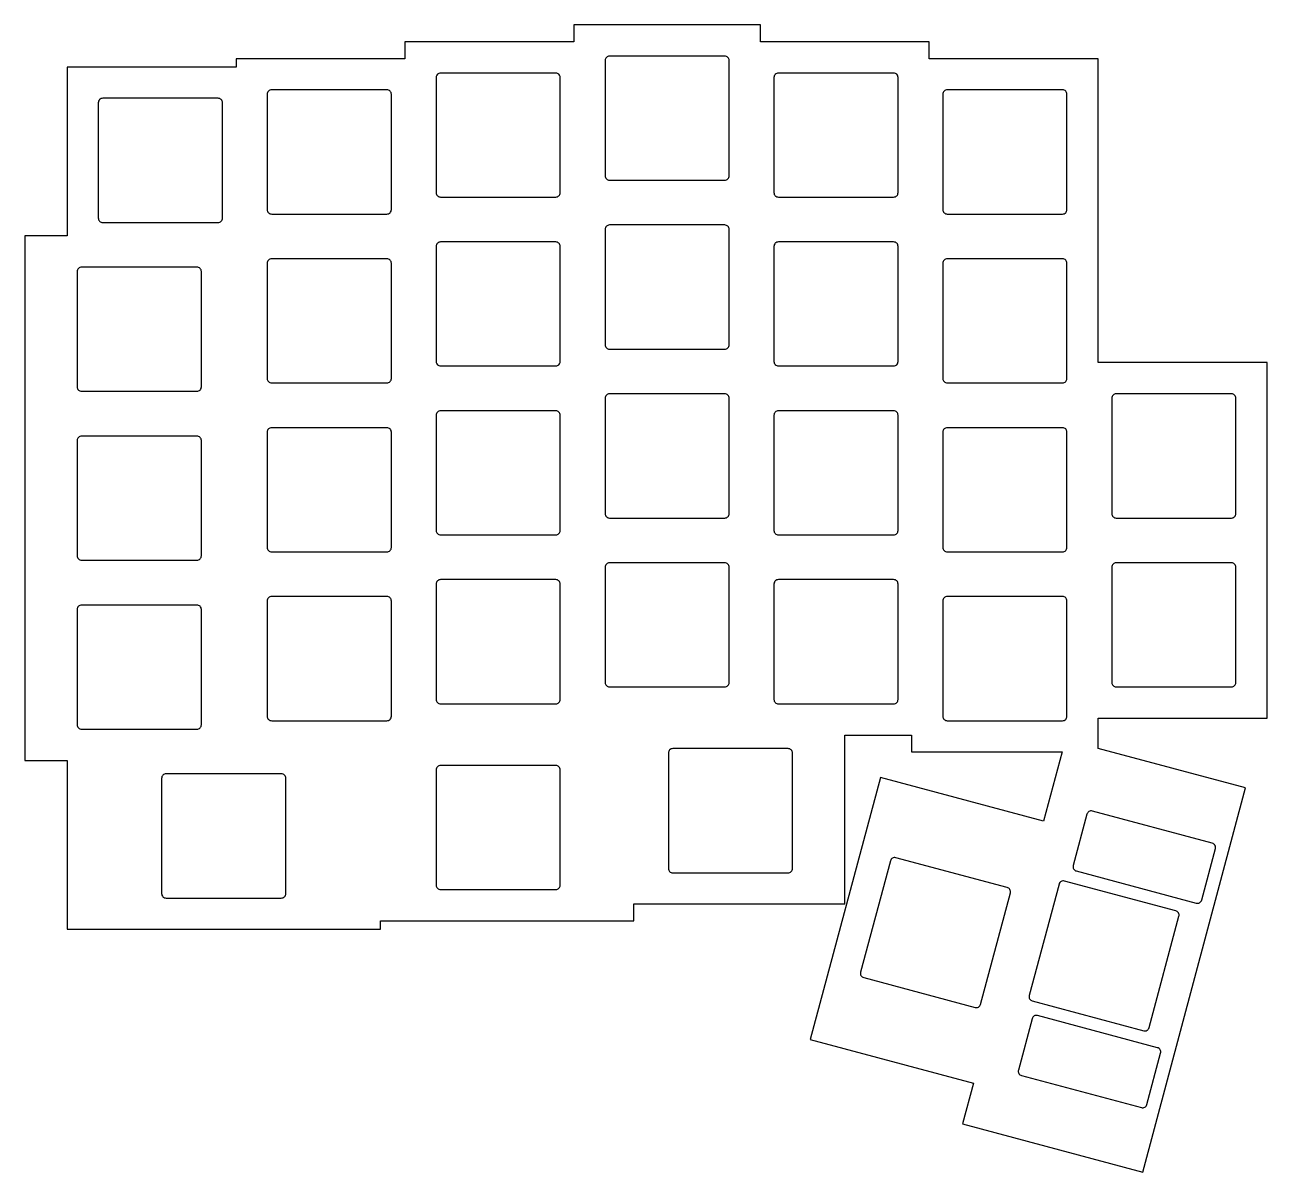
# Model space of a CAD drawing. Header units: metres. Extents: x -72 to 68, y -119 to 11.
import ezdxf

# ---------------------------------------------------------------- set-up
doc = ezdxf.new("R2010")
doc.units = ezdxf.units.M

msp = doc.modelspace()

# ---------------------------------------------------------------- linework, layer by layer
at = {"linetype": 'CONTINUOUS'}
for points in [[(-7, -6.5, 0.414214), (-6.5, -7), (6.5, -7, 0.414214), (7, -6.5), (7, 6.5, 0.414214), (6.5, 7), (-6.5, 7, 0.414214), (-7, 6.5)], [(-26.05, -8.4, 0.414214), (-25.55, -8.9), (-12.55, -8.9, 0.414214), (-12.05, -8.4), (-12.05, 4.59, 0.414214), (-12.55, 5.09), (-25.55, 5.09, 0.414214), (-26.05, 4.59)], [(12.05, -8.4, 0.414214), (12.55, -8.9), (25.55, -8.9, 0.414214), (26.05, -8.4), (26.05, 4.59, 0.414214), (25.55, 5.09), (12.55, 5.09, 0.414214), (12.05, 4.59)], [(-45.1, -10.31, 0.414214), (-44.6, -10.81), (-31.6, -10.81, 0.414214), (-31.1, -10.31), (-31.1, 2.69, 0.414214), (-31.6, 3.19), (-44.6, 3.19, 0.414214), (-45.1, 2.69)], [(31.1, -10.31, 0.414214), (31.6, -10.81), (44.6, -10.81, 0.414214), (45.1, -10.31), (45.1, 2.69, 0.414214), (44.6, 3.19), (31.6, 3.19, 0.414214), (31.1, 2.69)], [(-64.15, -11.26, 0.414214), (-63.65, -11.76), (-50.65, -11.76, 0.414214), (-50.15, -11.26), (-50.15, 1.74, 0.414214), (-50.65, 2.24), (-63.65, 2.24, 0.414214), (-64.15, 1.74)], [(-7, -25.55, 0.414214), (-6.5, -26.05), (6.5, -26.05, 0.414214), (7, -25.55), (7, -12.55, 0.414214), (6.5, -12.05), (-6.5, -12.05, 0.414214), (-7, -12.55)], [(-26.05, -27.45, 0.414214), (-25.55, -27.95), (-12.55, -27.95, 0.414214), (-12.05, -27.45), (-12.05, -14.46, 0.414214), (-12.55, -13.96), (-25.55, -13.96, 0.414214), (-26.05, -14.46)], [(12.05, -27.45, 0.414214), (12.55, -27.95), (25.55, -27.95, 0.414214), (26.05, -27.45), (26.05, -14.46, 0.414214), (25.55, -13.96), (12.55, -13.96, 0.414214), (12.05, -14.46)], [(-66.53, -30.31, 0.414214), (-66.03, -30.81), (-53.03, -30.81, 0.414214), (-52.53, -30.31), (-52.53, -17.31, 0.414214), (-53.03, -16.81), (-66.03, -16.81, 0.414214), (-66.53, -17.31)], [(-45.1, -29.36, 0.414214), (-44.6, -29.86), (-31.6, -29.86, 0.414214), (-31.1, -29.36), (-31.1, -16.36, 0.414214), (-31.6, -15.86), (-44.6, -15.86, 0.414214), (-45.1, -16.36)], [(31.1, -29.36, 0.414214), (31.6, -29.86), (44.6, -29.86, 0.414214), (45.1, -29.36), (45.1, -16.36, 0.414214), (44.6, -15.86), (31.6, -15.86, 0.414214), (31.1, -16.36)], [(-7, -44.6, 0.414214), (-6.5, -45.1), (6.5, -45.1, 0.414214), (7, -44.6), (7, -31.6, 0.414214), (6.5, -31.1), (-6.5, -31.1, 0.414214), (-7, -31.6)], [(50.15, -44.6, 0.414214), (50.65, -45.1), (63.65, -45.1, 0.414214), (64.15, -44.6), (64.15, -31.6, 0.414214), (63.65, -31.1), (50.65, -31.1, 0.414214), (50.15, -31.6)], [(-26.05, -46.51, 0.414214), (-25.55, -47.01), (-12.55, -47.01, 0.414214), (-12.05, -46.51), (-12.05, -33.51, 0.414214), (-12.55, -33.01), (-25.55, -33.01, 0.414214), (-26.05, -33.51)], [(12.05, -46.51, 0.414214), (12.55, -47.01), (25.55, -47.01, 0.414214), (26.05, -46.51), (26.05, -33.51, 0.414214), (25.55, -33.01), (12.55, -33.01, 0.414214), (12.05, -33.51)], [(-45.1, -48.41, 0.414214), (-44.6, -48.91), (-31.6, -48.91, 0.414214), (-31.1, -48.41), (-31.1, -35.41, 0.414214), (-31.6, -34.91), (-44.6, -34.91, 0.414214), (-45.1, -35.41)], [(31.1, -48.41, 0.414214), (31.6, -48.91), (44.6, -48.91, 0.414214), (45.1, -48.41), (45.1, -35.41, 0.414214), (44.6, -34.91), (31.6, -34.91, 0.414214), (31.1, -35.41)], [(-66.53, -49.36, 0.414214), (-66.03, -49.86), (-53.03, -49.86, 0.414214), (-52.53, -49.36), (-52.53, -36.36, 0.414214), (-53.03, -35.86), (-66.03, -35.86, 0.414214), (-66.53, -36.36)], [(-7, -63.65, 0.414214), (-6.5, -64.15), (6.5, -64.15, 0.414214), (7, -63.65), (7, -50.65, 0.414214), (6.5, -50.15), (-6.5, -50.15, 0.414214), (-7, -50.65)], [(50.15, -63.65, 0.414214), (50.65, -64.15), (63.65, -64.15, 0.414214), (64.15, -63.65), (64.15, -50.65, 0.414214), (63.65, -50.15), (50.65, -50.15, 0.414214), (50.15, -50.65)], [(-26.05, -65.56, 0.414214), (-25.55, -66.06), (-12.55, -66.06, 0.414214), (-12.05, -65.56), (-12.05, -52.55, 0.414214), (-12.55, -52.05), (-25.55, -52.05, 0.414214), (-26.05, -52.55)], [(12.05, -65.56, 0.414214), (12.55, -66.06), (25.55, -66.06, 0.414214), (26.05, -65.56), (26.05, -52.55, 0.414214), (25.55, -52.05), (12.55, -52.05, 0.414214), (12.05, -52.55)], [(-45.1, -67.46, 0.414214), (-44.6, -67.96), (-31.6, -67.96, 0.414214), (-31.1, -67.46), (-31.1, -54.46, 0.414214), (-31.6, -53.96), (-44.6, -53.96, 0.414214), (-45.1, -54.46)], [(31.1, -67.46, 0.414214), (31.6, -67.96), (44.6, -67.96, 0.414214), (45.1, -67.46), (45.1, -54.46, 0.414214), (44.6, -53.96), (31.6, -53.96, 0.414214), (31.1, -54.46)], [(-66.53, -68.41, 0.414214), (-66.03, -68.91), (-53.03, -68.91, 0.414214), (-52.53, -68.41), (-52.53, -55.41, 0.414214), (-53.03, -54.91), (-66.03, -54.91, 0.414214), (-66.53, -55.41)], [(0.14, -84.61, 0.414214), (0.64, -85.11), (13.64, -85.11, 0.414214), (14.14, -84.61), (14.14, -71.61, 0.414214), (13.64, -71.11), (0.64, -71.11, 0.414214), (0.14, -71.61)], [(-57.01, -87.46, 0.414214), (-56.51, -87.96), (-43.51, -87.96, 0.414214), (-43.01, -87.46), (-43.01, -74.46, 0.414214), (-43.51, -73.96), (-56.51, -73.96, 0.414214), (-57.01, -74.46)], [(-26.05, -86.51, 0.414214), (-25.55, -87.01), (-12.55, -87.01, 0.414214), (-12.05, -86.51), (-12.05, -73.51, 0.414214), (-12.55, -73.01), (-25.55, -73.01, 0.414214), (-26.05, -73.51)], [(59.67, -88.54, 0.414214), (60.29, -88.18), (61.84, -82.39, 0.414214), (61.49, -81.78), (47.96, -78.15, 0.414214), (47.35, -78.51), (45.8, -84.3, 0.414214), (46.15, -84.91)], [(34.73, -100.3, 0.414214), (35.34, -99.95), (38.71, -87.39, 0.414214), (38.35, -86.78), (25.8, -83.41, 0.414214), (25.18, -83.77), (21.82, -96.32, 0.414214), (22.17, -96.94)], [(53.75, -102.93, 0.414214), (54.36, -102.58), (57.72, -90.02, 0.414214), (57.37, -89.41), (44.81, -86.04, 0.414214), (44.2, -86.4), (40.84, -98.95, 0.414214), (41.19, -99.57)], [(53.49, -111.6, 0.414214), (54.11, -111.25), (55.66, -105.45, 0.414214), (55.31, -104.84), (41.78, -101.21, 0.414214), (41.17, -101.57), (39.62, -107.36, 0.414214), (39.97, -107.98)]]:
    msp.add_lwpolyline(points, format="xyb", close=True, dxfattribs=at)
at = {"layer": 'OUTLINE'}
msp.add_lwpolyline([(-72.44, -72.44), (-67.67, -72.44), (-67.67, -91.49), (-32.34, -91.49), (-32.34, -90.53), (-3.76, -90.53), (-3.76, -88.63), (20.05, -88.63), (20.05, -69.58), (27.57, -69.58), (27.57, -71.48), (44.55, -71.48), (42.45, -79.3), (24.05, -74.37), (16.14, -103.9), (34.54, -108.83), (33.31, -113.43), (53.64, -118.88), (65.25, -75.54), (48.62, -71.09), (48.62, -67.67), (67.67, -67.67), (67.67, -27.57), (48.62, -27.57), (48.62, 6.71), (29.57, 6.71), (29.57, 8.62), (10.53, 8.62), (10.53, 10.53), (-10.53, 10.53), (-10.53, 8.62), (-29.57, 8.62), (-29.57, 6.71), (-48.62, 6.71), (-48.62, 5.76), (-67.67, 5.76), (-67.67, -13.29), (-72.44, -13.29), (-72.44, -72.44), (-72.44, -72.44)], close=True, dxfattribs=at)

doc.saveas('drawing.dxf')
